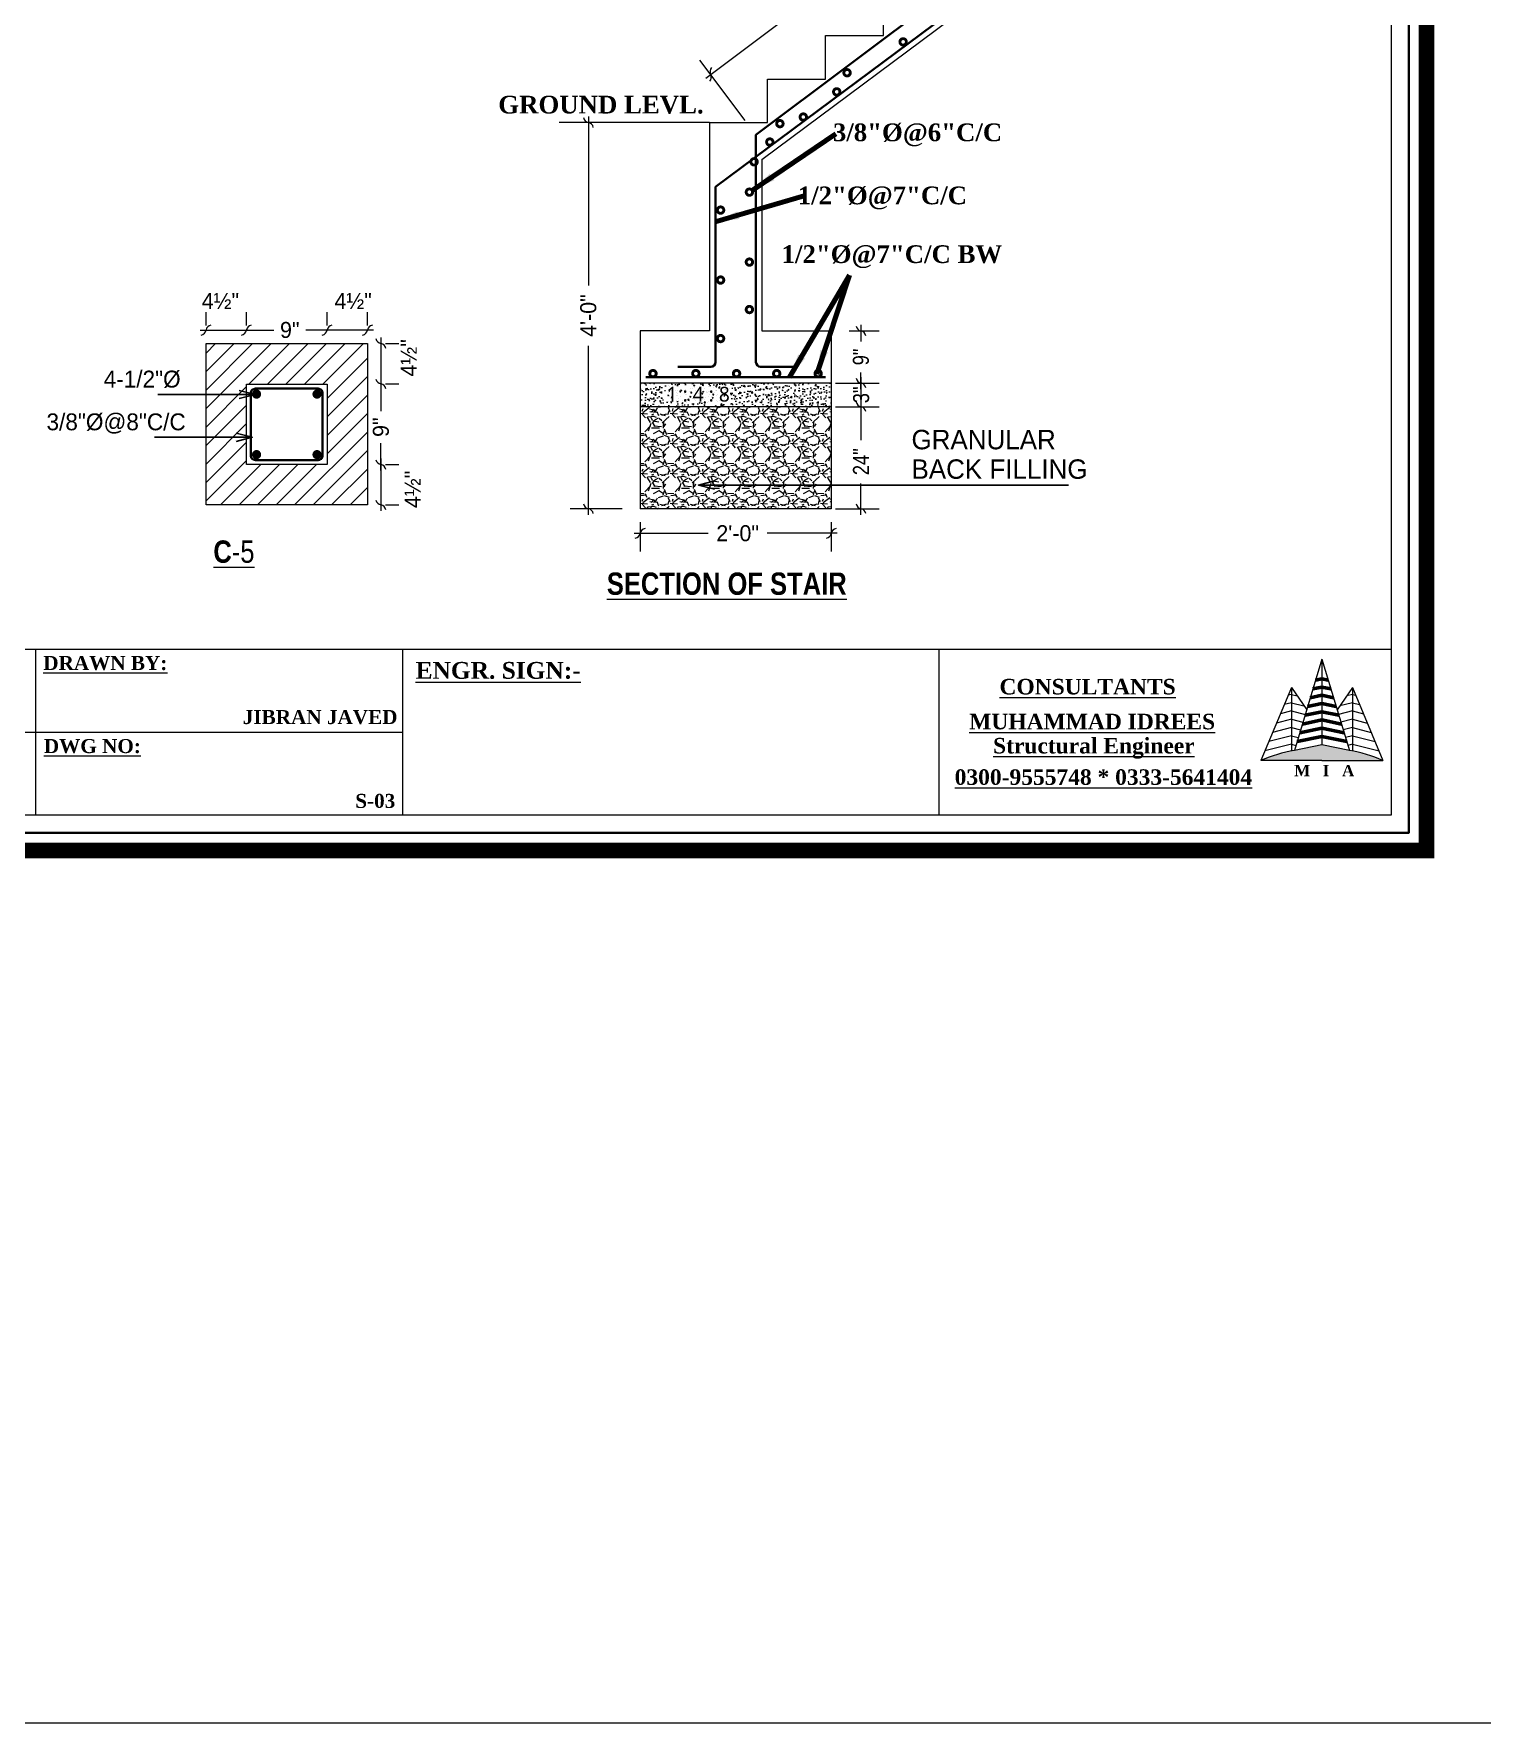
# Model space of a CAD drawing. Header units: inches. Extents: x 77090 to 90659, y -228139 to -226123.
# Drawn here: x 83281 to 84004, y -228139 to -227295 of the extents above; entities that cross this region are included whole.
import ezdxf

# ---------------------------------------------------------------- set-up
doc = ezdxf.new("R2010")
doc.units = ezdxf.units.IN
doc.header["$LTSCALE"] = 15
doc.header["$MEASUREMENT"] = 0
doc.header["$PDMODE"] = 66
doc.linetypes.add('ACAD_ISO02W100', pattern=[15, 12, -3])
doc.layers.get('0').update_dxf_attribs({"lineweight": 25})
doc.layers.get('Defpoints').update_dxf_attribs({"lineweight": 25})
for name, color, linetype, lineweight in [('DIM', 42, 'Continuous', 13), ('doted1', 30, 'ACAD_ISO02W100', 13), ('GRID', 8, 'Continuous', 13), ('HACH', 8, 'Continuous', 13), ('LAYER4', 3, 'Continuous', 5), ('level', 7, 'Continuous', 13), ('STEEL', 211, 'Continuous', 35), ('TEXTS', 41, 'Continuous', 13), ('wall', 240, 'Continuous', 13), ('walls', 5, 'Continuous', 50)]:
    doc.layers.add(name, color=color, linetype=linetype, lineweight=lineweight)
doc.styles.add('ADE', font='', dxfattribs={"height": 6})
doc.styles.get("Standard").update_dxf_attribs({"font": 'trebuc.ttf'})
doc.styles.add('style10', font='stylu.ttf', dxfattribs={"height": 12})
doc.styles.add('XFINE', font='romans.shx')
doc.styles.get('ADE').set_extended_font_data('Arial Rounded MT Bold')
doc.dimstyles.new('Standard 1', dxfattribs={"dimtxt": 9, "dimasz": 8, "dimexe": 9, "dimexo": 9, "dimgap": 3, "dimtad": 1, "dimdec": 1, "dimlfac": -1, "dimzin": 3, "dimdsep": 46, "dimlunit": 4, "dimtxsty": 'XFINE', "dimblk": 'ARCHTICK', "dimcen": 0.09, "dimdle": 9, "dimclrd": 42, "dimclre": 6, "dimclrt": 7, "dimadec": 0, "dimazin": 0, "dimtfac": 1, "dimtdec": 1, "dimtofl": 0, "dimtmove": 2, "dimatfit": 3, "dimldrblk": 'ARCHTICK', "dimfxl": 0, "dimtolj": 1, "dimtzin": 0, "dimlwd": -1, "dimlwe": -1, "dimarcsym": 0})
doc.dimstyles.new('STANDARD$7', dxfattribs={"dimtxt": 2, "dimasz": 3, "dimexe": 2, "dimexo": 1, "dimgap": 0.5, "dimtad": 3, "dimzin": 3, "dimdsep": 46, "dimlunit": 4, "dimtxsty": 'Standard', "dimcen": 0.0625, "dimclrd": 256, "dimclre": 256, "dimclrt": 256, "dimadec": 0, "dimazin": 0, "dimtfac": 1, "dimtmove": 0, "dimatfit": 3, "dimfxl": 0, "dimtolj": 1, "dimtzin": 0, "dimarcsym": 0})

# ---------------------------------------------------------------- blocks, each defined once
blk = doc.blocks.new('_Integral')
at = {"color": 0, "linetype": 'ByBlock', "lineweight": -2}
for centre, start, end in [((0.44, -0.09), 102, 168), ((-0.44, 0.09), 282, 348)]:
    blk.add_arc(centre, 0.454, start, end, dxfattribs=at)
blk = doc.blocks.new('*D50')
at = {"layer": 'Defpoints', "color": 0}
for p in [(83386.76, -227442.68), (83386.76, -227449.4), (83427.07, -227449.4)]:
    blk.add_point(p, dxfattribs=at)
at = {"layer": 'DIM'}
for p, q in [((83386.76, -227440.4), (83386.76, -227433.68)), ((83427.07, -227440.4), (83427.07, -227433.68))]:
    blk.add_line(p, q, dxfattribs=at)
at = {"layer": 'DIM', "color": 42}
for p, q in [((83383.76, -227442.68), (83400.47, -227442.68)), ((83430.07, -227442.68), (83416.35, -227442.68))]:
    blk.add_line(p, q, dxfattribs=at)
at = {"layer": 'DIM', "color": 42, "xscale": 7, "yscale": 7, "zscale": 7, "rotation": 180}
blk.add_blockref('_Integral', (83386.76, -227442.68), dxfattribs=at)
at = {"layer": 'DIM', "color": 42, "xscale": 7, "yscale": 7, "zscale": 7}
blk.add_blockref('_Integral', (83427.07, -227442.68), dxfattribs=at)
at = {"layer": 'DIM', "color": 7, "insert": (83408.41, -227442.68), "char_height": 12, "attachment_point": 5, "style": 'style10'}
blk.add_mtext('\\A1;{\\H0.66667x;9"}', dxfattribs=at)
blk = doc.blocks.new('_ArchTick')
at = {"color": 0, "linetype": 'ByBlock', "lineweight": 5, "const_width": 0.15}
blk.add_lwpolyline([(-0.5, -0.5), (0.5, 0.5)], dxfattribs=at)
blk = doc.blocks.new('*D51')
at = {"layer": 'Defpoints', "color": 0}
for p in [(83447.23, -227469.56), (83453.94, -227469.56), (83447.23, -227509.87)]:
    blk.add_point(p, dxfattribs=at)
at = {"layer": 'DIM', "color": 42}
for p, q in [((83453.94, -227466.56), (83453.94, -227483.27)), ((83453.94, -227512.87), (83453.94, -227499.14))]:
    blk.add_line(p, q, dxfattribs=at)
at = {"layer": 'DIM'}
for p, q in [((83456.23, -227469.56), (83462.94, -227469.56)), ((83456.23, -227509.87), (83462.94, -227509.87))]:
    blk.add_line(p, q, dxfattribs=at)
at = {"layer": 'DIM', "color": 42, "xscale": 7, "yscale": 7, "zscale": 7}
for p, rotation in [((83453.94, -227469.56), 90), ((83453.94, -227509.87), 270)]:
    blk.add_blockref('_Integral', p, dxfattribs=dict(at, rotation=rotation))
at = {"layer": 'DIM', "color": 7, "insert": (83453.94, -227491.2), "char_height": 12, "attachment_point": 5, "rotation": 90, "style": 'style10'}
blk.add_mtext('\\A1;{\\H0.66667x;9"}', dxfattribs=at)
blk = doc.blocks.new('*D52')
at = {"layer": 'Defpoints', "color": 0}
for p in [(83447.23, -227509.87), (83447.23, -227530.02), (83453.94, -227530.02)]:
    blk.add_point(p, dxfattribs=at)
at = {"layer": 'DIM', "color": 42}
blk.add_line((83453.94, -227506.87), (83453.94, -227533.02), dxfattribs=at)
at = {"layer": 'DIM'}
for p, q in [((83456.23, -227509.87), (83462.94, -227509.87)), ((83456.23, -227530.02), (83462.94, -227530.02))]:
    blk.add_line(p, q, dxfattribs=at)
at = {"layer": 'DIM', "color": 42, "xscale": 7, "yscale": 7, "zscale": 7}
for p, rotation in [((83453.94, -227509.87), 90), ((83453.94, -227530.02), 270)]:
    blk.add_blockref('_Integral', p, dxfattribs=dict(at, rotation=rotation))
at = {"layer": 'DIM', "color": 7, "insert": (83469.72, -227522.27), "char_height": 12, "attachment_point": 5, "rotation": 90, "style": 'style10'}
blk.add_mtext('\\A1;{\\H0.66667x;4½"}', dxfattribs=at)
blk = doc.blocks.new('*D53')
at = {"layer": 'Defpoints', "color": 0}
for p in [(83447.23, -227449.4), (83447.23, -227469.56), (83453.94, -227469.56)]:
    blk.add_point(p, dxfattribs=at)
at = {"layer": 'DIM', "color": 42}
blk.add_line((83453.94, -227446.4), (83453.94, -227472.56), dxfattribs=at)
at = {"layer": 'DIM'}
for p, q in [((83456.23, -227449.4), (83462.94, -227449.4)), ((83456.23, -227469.56), (83462.94, -227469.56))]:
    blk.add_line(p, q, dxfattribs=at)
at = {"layer": 'DIM', "color": 42, "xscale": 7, "yscale": 7, "zscale": 7}
for p, rotation in [((83453.94, -227449.4), 90), ((83453.94, -227469.56), 270)]:
    blk.add_blockref('_Integral', p, dxfattribs=dict(at, rotation=rotation))
at = {"layer": 'DIM', "color": 7, "insert": (83467.86, -227456.57), "char_height": 12, "attachment_point": 5, "rotation": 90, "style": 'style10'}
blk.add_mtext('\\A1;{\\H0.66667x;4½"}', dxfattribs=at)
blk = doc.blocks.new('*D54')
at = {"layer": 'Defpoints', "color": 0}
for p in [(83427.07, -227442.7), (83427.07, -227449.42), (83447.22, -227449.42)]:
    blk.add_point(p, dxfattribs=at)
at = {"layer": 'DIM'}
for p, q in [((83427.07, -227440.42), (83427.07, -227433.7)), ((83447.22, -227440.42), (83447.22, -227433.7))]:
    blk.add_line(p, q, dxfattribs=at)
at = {"layer": 'DIM', "color": 42}
blk.add_line((83450.22, -227442.7), (83424.07, -227442.7), dxfattribs=at)
at = {"layer": 'DIM', "color": 42, "xscale": 7, "yscale": 7, "zscale": 7, "rotation": 180}
blk.add_blockref('_Integral', (83427.07, -227442.7), dxfattribs=at)
at = {"layer": 'DIM', "color": 42, "xscale": 7, "yscale": 7, "zscale": 7}
blk.add_blockref('_Integral', (83447.22, -227442.7), dxfattribs=at)
at = {"layer": 'DIM', "color": 7, "insert": (83440.05, -227428.17), "char_height": 12, "attachment_point": 5, "style": 'style10'}
blk.add_mtext('\\A1;{\\H0.66667x;4½"}', dxfattribs=at)
blk = doc.blocks.new('*D55')
at = {"layer": 'Defpoints', "color": 0}
for p in [(83386.76, -227442.7), (83366.61, -227449.42), (83386.76, -227449.42)]:
    blk.add_point(p, dxfattribs=at)
at = {"layer": 'DIM'}
for p, q in [((83366.61, -227440.42), (83366.61, -227433.7)), ((83386.76, -227440.42), (83386.76, -227433.7))]:
    blk.add_line(p, q, dxfattribs=at)
at = {"layer": 'DIM', "color": 42}
blk.add_line((83363.61, -227442.7), (83389.76, -227442.7), dxfattribs=at)
at = {"layer": 'DIM', "color": 42, "xscale": 7, "yscale": 7, "zscale": 7, "rotation": 180}
blk.add_blockref('_Integral', (83366.61, -227442.7), dxfattribs=at)
at = {"layer": 'DIM', "color": 42, "xscale": 7, "yscale": 7, "zscale": 7}
blk.add_blockref('_Integral', (83386.76, -227442.7), dxfattribs=at)
at = {"layer": 'DIM', "color": 7, "insert": (83373.78, -227428.17), "char_height": 12, "attachment_point": 5, "style": 'style10'}
blk.add_mtext('\\A1;{\\H0.66667x;4½"}', dxfattribs=at)
blk = doc.blocks.new('*D71')
at = {"layer": 'Defpoints', "color": 0}
for p in [(83678.83, -227443.12), (83693.68, -227443.12), (83678.83, -227469.15)]:
    blk.add_point(p, dxfattribs=at)
at = {"layer": 'GRID'}
for p, q in [((83687.83, -227443.12), (83702.68, -227443.12)), ((83687.83, -227469.15), (83702.68, -227469.15))]:
    blk.add_line(p, q, dxfattribs=at)
at = {"layer": 'GRID', "color": 42}
for p, q in [((83693.68, -227440.12), (83693.68, -227448.41)), ((83693.68, -227472.15), (83693.68, -227463.85))]:
    blk.add_line(p, q, dxfattribs=at)
at = {"layer": 'GRID', "color": 42, "xscale": 7, "yscale": 7, "zscale": 7}
for p, rotation in [((83693.68, -227443.12), 90), ((83693.68, -227469.15), 270)]:
    blk.add_blockref('_Integral', p, dxfattribs=dict(at, rotation=rotation))
at = {"layer": 'GRID', "color": 7, "insert": (83693.68, -227456.13), "char_height": 12, "attachment_point": 5, "rotation": 90, "style": 'style10'}
blk.add_mtext('\\A1;{\\fTechnic|b0|i0|c2|p2;\\H0.66667x;9"}', dxfattribs=at)
blk = doc.blocks.new('*D72')
at = {"layer": 'Defpoints', "color": 0}
for p in [(83671.87, -227469.15), (83671.87, -227480.99), (83693.68, -227480.99)]:
    blk.add_point(p, dxfattribs=at)
at = {"layer": 'GRID'}
for p, q in [((83680.87, -227469.15), (83702.68, -227469.15)), ((83680.87, -227480.99), (83702.68, -227480.99))]:
    blk.add_line(p, q, dxfattribs=at)
at = {"layer": 'GRID', "color": 42}
blk.add_line((83693.68, -227466.15), (83693.68, -227483.99), dxfattribs=at)
at = {"layer": 'GRID', "color": 42, "xscale": 7, "yscale": 7, "zscale": 7}
for p, rotation in [((83693.68, -227469.15), 90), ((83693.68, -227480.99), 270)]:
    blk.add_blockref('_Integral', p, dxfattribs=dict(at, rotation=rotation))
at = {"layer": 'GRID', "color": 7, "insert": (83693.79, -227475.07), "char_height": 12, "attachment_point": 5, "rotation": 90, "style": 'style10'}
blk.add_mtext('\\A1;{\\fTechnic|b0|i0|c2|p2;\\H0.66667x;3"}', dxfattribs=at)
blk = doc.blocks.new('*D73')
at = {"layer": 'Defpoints', "color": 0, "linetype": 'ByBlock'}
for p in [(83583.4, -227339.01), (83557.52, -227531.94), (83583.4, -227531.94)]:
    blk.add_point(p, dxfattribs=at)
at = {"layer": 'GRID', "color": 42, "linetype": 'ByBlock'}
for p, q in [((83557.52, -227336.01), (83557.52, -227420.36)), ((83557.52, -227534.94), (83557.52, -227450.59))]:
    blk.add_line(p, q, dxfattribs=at)
at = {"layer": 'GRID', "linetype": 'ByBlock'}
for p, q in [((83574.4, -227339.01), (83548.52, -227339.01)), ((83574.4, -227531.94), (83548.52, -227531.94))]:
    blk.add_line(p, q, dxfattribs=at)
at = {"layer": 'GRID', "color": 42, "linetype": 'ByBlock', "xscale": 7, "yscale": 7, "zscale": 7}
for p, rotation in [((83557.52, -227339.01), 90), ((83557.52, -227531.94), 270)]:
    blk.add_blockref('_Integral', p, dxfattribs=dict(at, rotation=rotation))
at = {"layer": 'GRID', "color": 7, "linetype": 'ByBlock', "insert": (83557.52, -227435.47), "char_height": 12, "attachment_point": 5, "rotation": 90, "style": 'style10'}
blk.add_mtext('\\A1;{\\H0.66667x;4\'-0"}', dxfattribs=at)
blk = doc.blocks.new('*D75')
at = {"layer": 'Defpoints', "color": 0, "linetype": 'ByBlock'}
for p in [(83583.4, -227529.63), (83678.83, -227529.63), (83583.4, -227544.22)]:
    blk.add_point(p, dxfattribs=at)
at = {"layer": 'GRID', "linetype": 'ByBlock'}
for p, q in [((83583.4, -227538.63), (83583.4, -227553.22)), ((83678.83, -227538.63), (83678.83, -227553.22))]:
    blk.add_line(p, q, dxfattribs=at)
at = {"layer": 'GRID', "color": 42, "linetype": 'ByBlock'}
for p, q in [((83580.4, -227544.22), (83617.35, -227544.22)), ((83681.83, -227544.22), (83646.8, -227544.22))]:
    blk.add_line(p, q, dxfattribs=at)
at = {"layer": 'GRID', "color": 42, "linetype": 'ByBlock', "xscale": 7, "yscale": 7, "zscale": 7, "rotation": 180}
blk.add_blockref('_Integral', (83583.4, -227544.22), dxfattribs=at)
at = {"layer": 'GRID', "color": 42, "linetype": 'ByBlock', "xscale": 7, "yscale": 7, "zscale": 7}
blk.add_blockref('_Integral', (83678.83, -227544.22), dxfattribs=at)
at = {"layer": 'GRID', "color": 7, "linetype": 'ByBlock', "insert": (83632.08, -227544.22), "char_height": 12, "attachment_point": 5, "style": 'style10'}
blk.add_mtext('\\A1;{\\H0.66667x;2\'-0"}', dxfattribs=at)
blk = doc.blocks.new('*D76')
at = {"layer": 'Defpoints', "color": 0, "linetype": 'ByBlock'}
for p in [(83729.68, -227231.72), (83752.29, -227261.87), (83641.24, -227345.15)]:
    blk.add_point(p, dxfattribs=at)
at = {"layer": 'GRID', "linetype": 'ByBlock'}
for p, q in [((83746.89, -227254.67), (83724.28, -227224.52)), ((83635.84, -227337.95), (83613.23, -227307.81))]:
    blk.add_line(p, q, dxfattribs=at)
at = {"layer": 'GRID', "color": 42, "linetype": 'ByBlock'}
for p, q in [((83732.08, -227229.92), (83682.1, -227267.4)), ((83616.23, -227316.81), (83666.2, -227279.32))]:
    blk.add_line(p, q, dxfattribs=at)
at = {"layer": 'GRID', "color": 42, "linetype": 'ByBlock', "xscale": 7, "yscale": 7, "zscale": 7}
for p, rotation in [((83729.68, -227231.72), 36.86989764589928), ((83618.63, -227315.01), 216.8698976458993)]:
    blk.add_blockref('_Integral', p, dxfattribs=dict(at, rotation=rotation))
at = {"layer": 'GRID', "color": 7, "linetype": 'ByBlock', "insert": (83674.15, -227273.36), "char_height": 12, "attachment_point": 5, "rotation": 36.8699, "style": 'style10'}
blk.add_mtext('\\A1;{\\H0.66667x;L/3}', dxfattribs=at)
blk = doc.blocks.new('*D411')
at = {"layer": 'Defpoints', "color": 0}
for p in [(83671.87, -227480.99), (83671.87, -227531.94), (83693.68, -227531.94)]:
    blk.add_point(p, dxfattribs=at)
at = {"layer": 'GRID', "color": 42}
for p, q in [((83693.68, -227477.99), (83693.68, -227497.62)), ((83693.68, -227534.94), (83693.68, -227519.31))]:
    blk.add_line(p, q, dxfattribs=at)
at = {"layer": 'GRID'}
for p, q in [((83680.87, -227480.99), (83702.68, -227480.99)), ((83680.87, -227531.94), (83702.68, -227531.94))]:
    blk.add_line(p, q, dxfattribs=at)
at = {"layer": 'GRID', "color": 42, "xscale": 7, "yscale": 7, "zscale": 7}
for p, rotation in [((83693.68, -227480.99), 90), ((83693.68, -227531.94), 270)]:
    blk.add_blockref('_Integral', p, dxfattribs=dict(at, rotation=rotation))
at = {"layer": 'GRID', "color": 7, "insert": (83693.68, -227508.46), "char_height": 12, "attachment_point": 5, "rotation": 90, "style": 'style10'}
blk.add_mtext('\\A1;{\\fTechnic|b0|i0|c2|p2;\\H0.66667x;24"}', dxfattribs=at)

msp = doc.modelspace()

# ---------------------------------------------------------------- hatches: boundary and pattern name
at = {"layer": 'HACH', "ltscale": 10}
h = msp.add_hatch(dxfattribs=at)
h.set_pattern_fill('ANSI31', color=256, scale=52.25472, style=0)
h.set_pattern_definition([(45, (84554.653, -221139.352), (-4.6187084, 4.6187084), [])])
h.paths.add_polyline_path([(83390.66, -227504.91, -1), (83392.95, -227504.91, -1)], flags=0)
h.paths.add_polyline_path([(83420.88, -227504.91, -1), (83423.17, -227504.91, -1)], flags=0)
h.paths.add_polyline_path([(83390.66, -227474.68, -1), (83392.95, -227474.68, -1)], flags=0)
h.paths.add_polyline_path([(83420.88, -227474.68, -1), (83423.17, -227474.68, -1)], flags=0)
h.paths.add_polyline_path([(83447.23, -227449.4), (83366.6, -227449.4), (83366.6, -227530.02), (83447.23, -227530.02)])
h.paths.add_polyline_path([(83427.07, -227469.72), (83427.07, -227509.87), (83386.76, -227509.87), (83386.76, -227469.72)])
h = msp.add_hatch(dxfattribs=at)
h.set_pattern_fill('GRAVEL', color=256, scale=15, style=0)
h.set_pattern_definition([(228.0128, (10.8, -23.4422), (-119.9999734824, -135.000020124), [2.01804, -199.78632]), (184.9697, (9.45, -24.94216), (180.0000157728, 14.9998696051), [3.46302, -342.838875]), (132.5104, (6, -25.2422), (149.9998607752, -165.000130108), [2.44182, -241.74048]), (267.2737, (0.15, -28.99216), (14.999940266, 300.0000044246), [3.15357, -312.20337]), (292.8337, (0, -32.14216), (-75.0001485816, 179.9999461767), [3.092325, -306.140595]), (357.2737, (1.2, -34.99216), (-300.0000044246, 14.999940266), [3.15357, -312.20337]), (37.6942, (4.35, -35.14216), (-195.0001101843, -149.9998560774), [4.170435, -412.872735]), (72.2553, (7.65, -32.59216), (105.0001614406, 329.9999434686), [3.93732, -389.794815]), (121.4296, (8.85, -28.84216), (-120.0001235126, 194.9999255474), [3.16425, -313.261095]), (175.2364, (7.2, -26.1422), (165.000014195, -14.99987299), [3.61248, -177.011445]), (222.3974, (3.6, -25.84216), (-180.0001102661, -164.9998812302), [4.67172, -462.500625]), (138.8141, (15, -29.1422), (-105.000044202, 89.9999597), [1.594515, -157.85766]), (171.4692, (13.8, -28.09216), (194.9999742722, -30.0001186506), [3.033555, -300.322665]), (225, (10.8, -27.642), (-2e-15, -15.00000464), [2.121315, -19.09188]), (203.1986, (9.75, -25.8422), (74.99999596, 30.000019879), [1.14237, -113.094225]), (291.8014, (8.7, -26.2922), (-14.999998658, 45.000004095), [1.615545, -79.16193]), (30.9638, (9.3, -27.7922), (44.999970334, 30.000037253), [2.623935, -84.840345]), (161.5651, (11.55, -26.442), (30.00000652, -14.99997605), [1.897365, -45.536805]), (16.3895, (0, -26.29216), (150.0000329762, 44.9998906473), [2.658, -263.142675]), (70.3462, (2.55, -25.5422), (-59.9999287106, -165.000032034), [2.229915, -220.76112]), (293.1986, (11.55, -23.4422), (-30.000019879, 74.99999596), [2.284725, -111.95187]), (343.6105, (12.45, -25.54216), (-150.0000329762, 44.9998906473), [2.658, -263.142675]), (339.444, (0, -35.5922), (-75.000027668, 29.999939946), [2.5632, -125.59686]), (294.7751, (2.4, -36.4922), (-74.9998828387, 165.0000513276), [2.14767, -212.619645]), (66.8014, (11.7, -38.4422), (30.000019879, 74.99999596), [2.284725, -111.95187]), (17.354, (12.6, -36.3422), (-195.0000302865, -59.999917534), [2.514465, -248.93136]), (69.444, (4.35, -38.4422), (-29.999939946, -75.000027668), [1.2816, -126.87846]), (101.3099, (10.8, -38.4422), (-14.999964482, 60.000011283), [0.76485, -75.720435]), (165.9638, (10.65, -37.692), (45.00000819, -14.99997086), [3.092325, -58.75425]), (186.009, (7.65, -36.94216), (149.9999962636, 14.9999897622), [2.86575, -283.708845]), (303.6901, (9.3, -29.142), (-15.00002002, 29.99999337), [2.16333, -51.919935]), (353.1572, (10.5, -30.94216), (254.9999904822, -30.0001199689), [3.77691, -373.913445]), (60.9454, (14.25, -31.3922), (-60.000000408, -105.0000057685), [1.54434, -152.89011]), (90, (15, -30.042), (-15, 15), [0.9, -14.1]), (120.2564, (7.35, -36.4922), (59.999923302, -105.000036838), [2.08386, -206.3028]), (48.0128, (6.3, -34.6922), (119.9999734824, 135.000020124), [4.03608, -197.76828]), (0, (9, -31.692), (15, 15), [3.9, -11.1]), (325.3048, (12.9, -31.6922), (-149.9999138848, 105.000129144), [2.37171, -234.79911]), (254.0546, (14.85, -33.0422), (-14.99999834, -60.0000019), [2.18403, -107.01762]), (207.646, (14.25, -35.14216), (-284.9999371077, -150.0001156975), [3.555975, -352.04211]), (175.4261, (11.1, -36.79216), (-195.0000083747, 14.9999220174), [3.761985, -372.43611])])
h.paths.add_polyline_path([(83678.83, -227480.99), (83583.4, -227480.99), (83583.4, -227531.94), (83678.83, -227531.94)])
at = {"layer": 'level'}
h = msp.add_hatch(dxfattribs=at)
h.set_pattern_fill('AR-CONC', color=256, scale=0.767932, style=0)
h.set_pattern_definition([(50, (74987.986, -230800.2936), (5.5080722, -0.4818939), [0.5759492, -6.335441]), (355, (74987.986, -230800.2936), (-1.0655162, 5.776326), [0.4607593, -5.0683528]), (100.4514, (74988.445, -230800.334), (4.44256, 5.2944286), [0.4894815, -5.3842964]), (46.1842, (74987.986, -230798.758), (8.195688, -1.271074), [0.863924, -9.5031615]), (96.6356, (74988.669, -230798.864), (7.177576, 7.480565), [0.734222, -8.076443]), (351.1842, (74987.986, -230798.758), (7.1775705, 7.480571), [0.691139, -7.602529]), (21, (74988.754, -230799.1417), (4.5838417, -3.0918403), [0.5759492, -6.335441]), (326, (74988.754, -230799.1417), (1.868497, 5.568661), [0.4607593, -5.0683528]), (71.4514, (74989.136, -230799.3993), (6.4523405, 2.4768157), [0.4894815, -5.3842964]), (37.5, (74987.986, -230800.2936), (0.09337945, 2.55639925), [0, -5.0069182, 0, -5.145146, 0, -5.0875511]), (7.5, (74987.986, -230800.2936), (2.0201958, 3.0288147), [0, -2.9335012, 0, -4.8917284, 0, -1.9390289]), (327.5, (74986.2736, -230800.2936), (4.0993946, -0.17320613), [0, -1.9198306, 0, -5.9898715, 0, -7.9480987]), (317.5, (74985.5056, -230800.2936), (4.4784746, 0.7687384), [0, -2.4957798, 0, -3.977889, 0, -5.644302])])
h.paths.add_polyline_path([(83678.83, -227469.15), (83583.4, -227469.15), (83583.4, -227480.99), (83678.83, -227480.99)])
h.paths.add_polyline_path([(83612.27, -227480.4), (83650.39, -227480.4), (83650.39, -227469.11), (83612.27, -227469.11)], flags=9)
at = {"layer": 'walls', "ltscale": 2}
msp.add_hatch(color=256, dxfattribs=at).paths.add_polyline_path([(83954.37, -227657.69, 0.05696), (83937.6, -227652.64), (83923.88, -227649.8), (83910.16, -227652.64, 0.05696), (83893.4, -227657.69), (83923.88, -227657.69)])

# ---------------------------------------------------------------- linework, layer by layer
at = {"lineweight": 5}
for p, q in [((83281.44, -227602.06), (83281.44, -227685.03)), ((83732.53, -227602.06), (83732.53, -227685.03)), ((83052.24, -227643.54), (83464.67, -227643.54))]:
    msp.add_line(p, q, dxfattribs=at)
at = {"layer": 'doted1', "linetype": 'ByBlock', "ltscale": 0.3, "const_width": 7.79}
msp.add_lwpolyline([(82395.43, -227702.72), (82395.43, -226585.45), (83976.07, -226585.45), (83976.07, -227702.72)], close=True, dxfattribs=at)
at = {"layer": 'HACH', "ltscale": 10}
msp.add_lwpolyline([(77090.12, -226123.43), (90659.33, -226123.43), (90659.33, -228138.59), (77090.12, -228138.59)], close=True, dxfattribs=at)
at = {"layer": 'LAYER4'}
for points in [[(83447.23, -227530.02), (83366.6, -227530.02), (83366.6, -227449.4), (83447.23, -227449.4)], [(83386.76, -227469.72), (83427.07, -227469.72), (83427.07, -227509.87), (83386.76, -227509.87)]]:
    msp.add_lwpolyline(points, close=True, dxfattribs=at)
at = {"layer": 'level'}
for p, q in [((82413.12, -227602.06), (83958.37, -227602.06)), ((83464.67, -227602.06), (83464.67, -227685.03))]:
    msp.add_line(p, q, dxfattribs=at)
at = {"layer": 'level', "linetype": 'ByBlock', "lineweight": 35, "ltscale": 0.1}
msp.add_lwpolyline([(82404.27, -227693.88), (82404.27, -226594.3), (83967.22, -226594.3), (83967.22, -227693.88)], close=True, dxfattribs=at)
at = {"layer": 'level', "ltscale": 0.25}
msp.add_lwpolyline([(82413.12, -227685.03), (82413.12, -226603.14), (83958.37, -226603.14), (83958.37, -227685.03)], close=True, dxfattribs=at)
at = {"layer": 'STEEL'}
for p, q in [((83620.99, -227371.18), (83883.23, -227175.94)), ((83641.24, -227345.15), (83752.29, -227261.87)), ((83641.24, -227345.15), (83641.24, -227458.71)), ((83620.99, -227371.18), (83620.99, -227458.71)), ((83602.19, -227461.02), (83618.69, -227461.02)), ((83643.54, -227461.02), (83660.03, -227461.02)), ((83675.94, -227466.25), (83586.29, -227466.25))]:
    msp.add_line(p, q, dxfattribs=at)
for points, const_width in [([(83714.01, -227298.73, 1), (83715.45, -227298.73, 1)], 3.21), ([(83686.01, -227314.16, 1), (83687.45, -227314.16, 1)], 3.21), ([(83680.84, -227323.69, 1), (83682.29, -227323.69, 1)], 3.21), ([(83664.13, -227336.29, 1), (83665.58, -227336.29, 1)], 3.21), ([(83652.46, -227339.59, 1), (83653.9, -227339.59, 1)], 3.21), ([(83647.42, -227348.76, 1), (83648.86, -227348.76, 1)], 3.21), ([(83639.56, -227358.66, 1), (83641, -227358.66, 1)], 3.21), ([(83637.22, -227373.8, 1), (83638.67, -227373.8, 1)], 3.21), ([(83622.83, -227382.77, 1), (83624.28, -227382.77, 1)], 3.21), ([(83637.22, -227408.74, 1), (83638.67, -227408.74, 1)], 3.21), ([(83622.83, -227417.71, 1), (83624.28, -227417.71, 1)], 3.21), ([(83637.22, -227432.43, 1), (83638.67, -227432.43, 1)], 3.21), ([(83622.83, -227446.93, 1), (83624.28, -227446.93, 1)], 3.21), ([(83589.07, -227464.43, 1), (83590.52, -227464.43, 1)], 3.21), ([(83610.5, -227464.43, 1), (83611.94, -227464.43, 1)], 3.21), ([(83630.82, -227464.43, 1), (83632.27, -227464.43, 1)], 3.21), ([(83650.86, -227464.43, 1), (83652.31, -227464.43, 1)], 3.21), ([(83671.57, -227464.43, 1), (83673.01, -227464.43, 1)], 3.21), ([(83392.95, -227474.68, -1), (83390.66, -227474.68, -1)], 2.29), ([(83420.88, -227474.68, 1), (83423.17, -227474.68, 1)], 2.29), ([(83392.95, -227504.91, 1), (83390.66, -227504.91, 1)], 2.29), ([(83420.88, -227504.91, -1), (83423.17, -227504.91, -1)], 2.29)]:
    msp.add_lwpolyline(points, format="xyb", close=True, dxfattribs=dict(at, const_width=const_width))
msp.add_lwpolyline([(83391.24, -227471.96), (83422.59, -227471.96, -0.414214), (83424.83, -227474.2), (83424.83, -227505.39, -0.414214), (83422.59, -227507.63), (83391.24, -227507.63, -0.414214), (83389, -227505.39), (83389, -227474.2, -0.414214)], format="xyb", close=True, dxfattribs=at)
for centre, start, end in [((83618.69, -227458.71), 270, 0), ((83643.54, -227458.71), 180, 270)]:
    msp.add_arc(centre, 2.3, start, end, dxfattribs=at)
at = {"layer": 'wall', "ltscale": 10}
for p, q in [((83644.13, -227357.45), (83888.05, -227175.94)), ((83704.86, -227295.63), (83704.86, -227273.94)), ((83675.94, -227317.32), (83675.94, -227295.63)), ((83675.94, -227295.63), (83704.86, -227295.63)), ((83647.02, -227339.01), (83647.02, -227317.32)), ((83647.02, -227317.32), (83675.94, -227317.32)), ((83618.1, -227339.01), (83542.91, -227339.01)), ((83618.1, -227339.01), (83647.02, -227339.01)), ((83618.1, -227339.01), (83618.1, -227443.12)), ((83644.13, -227357.45), (83644.13, -227443.12)), ((83618.1, -227443.12), (83583.4, -227443.12)), ((83583.4, -227443.12), (83583.4, -227531.94)), ((83644.13, -227443.12), (83678.83, -227443.12)), ((83678.83, -227443.12), (83678.83, -227531.94)), ((83678.83, -227469.15), (83583.4, -227469.15)), ((83678.83, -227480.99), (83583.4, -227480.99)), ((83678.83, -227531.94), (83583.4, -227531.94))]:
    msp.add_line(p, q, dxfattribs=at)
at = {"layer": 'wall'}
for p, q in [((83923.88, -227607.03), (83910.16, -227652.64)), ((83923.88, -227607.03), (83937.6, -227652.64)), ((83923.88, -227607.03), (83923.88, -227649.8)), ((83908.64, -227621.24), (83893.4, -227657.69)), ((83908.64, -227621.24), (83916.26, -227632.36)), ((83908.64, -227621.24), (83908.64, -227652.93)), ((83939.13, -227621.24), (83931.5, -227632.36)), ((83939.13, -227621.24), (83954.37, -227657.69)), ((83939.13, -227621.24), (83939.13, -227652.93)), ((83939.13, -227621.24), (83939.13, -227652.93)), ((83908.64, -227628.82), (83905.09, -227629.72)), ((83908.64, -227624.67), (83907.03, -227625.07)), ((83908.64, -227624.67), (83911.48, -227625.39)), ((83908.64, -227628.82), (83914.92, -227630.41)), ((83939.13, -227628.82), (83932.84, -227630.41)), ((83939.13, -227624.67), (83936.28, -227625.39)), ((83939.13, -227624.67), (83940.73, -227625.07)), ((83939.13, -227628.82), (83942.67, -227629.72)), ((83908.64, -227637.12), (83901.21, -227639)), ((83908.64, -227632.97), (83903.15, -227634.36)), ((83908.64, -227632.97), (83915.55, -227634.72)), ((83908.64, -227637.12), (83914.39, -227638.58)), ((83939.13, -227632.97), (83932.21, -227634.72)), ((83939.13, -227637.12), (83933.37, -227638.58)), ((83939.13, -227632.97), (83944.61, -227634.36)), ((83939.13, -227637.12), (83946.55, -227639)), ((83908.64, -227645.43), (83897.33, -227648.29)), ((83908.64, -227641.28), (83899.27, -227643.64)), ((83908.64, -227641.28), (83913.23, -227642.44)), ((83908.64, -227645.43), (83912.07, -227646.29)), ((83939.13, -227641.28), (83934.54, -227642.44)), ((83939.13, -227645.43), (83935.7, -227646.29)), ((83939.13, -227641.28), (83948.49, -227643.64)), ((83939.13, -227645.43), (83950.44, -227648.29)), ((83908.64, -227649.58), (83895.39, -227652.93)), ((83908.64, -227649.58), (83910.91, -227650.15)), ((83923.88, -227649.8), (83910.16, -227652.64)), ((83937.6, -227652.64), (83923.88, -227649.8)), ((83939.13, -227649.58), (83936.86, -227650.15)), ((83939.13, -227649.58), (83952.38, -227652.93)), ((83923.88, -227657.69), (83893.4, -227657.69)), ((83923.88, -227657.69), (83954.37, -227657.69))]:
    msp.add_line(p, q, dxfattribs=at)
for start, end in [(100.25324, 113.29342), (66.70658, 79.74676)]:
    msp.add_arc((83923.88, -227728.5), 77.09, start, end, dxfattribs=at)
at = {"layer": 'walls', "ltscale": 2}
for p, q in [((83923.88, -227621.02), (83919.39, -227621.95)), ((83923.88, -227616.91), (83920.71, -227617.57)), ((83923.88, -227616.91), (83927.05, -227617.57)), ((83923.88, -227621.02), (83928.37, -227621.95)), ((83923.88, -227629.24), (83916.75, -227630.72)), ((83923.88, -227625.13), (83918.07, -227626.33)), ((83923.88, -227625.13), (83929.69, -227626.33)), ((83923.88, -227629.24), (83931.01, -227630.72)), ((83923.88, -227637.46), (83914.12, -227639.49)), ((83923.88, -227633.35), (83915.44, -227635.1)), ((83923.88, -227633.35), (83932.33, -227635.1)), ((83923.88, -227637.46), (83933.65, -227639.49)), ((83923.88, -227645.69), (83911.48, -227648.25)), ((83923.88, -227641.58), (83912.8, -227643.87)), ((83923.88, -227641.58), (83934.97, -227643.87)), ((83923.88, -227645.69), (83936.29, -227648.25))]:
    msp.add_line(p, q, dxfattribs=at)

# ---------------------------------------------------------------- texts
at = {"layer": 'TEXTS', "style": 'style10'}
for s, height, p in [('4-1/2"%%C', 8.424, (83315.47, -227471.38)), ('3/8"%%C@8"C/C ', 8.424, (83286.93, -227492.75)), ('GRANULAR', 9.698, (83718.9, -227502.24)), ('BACK FILLING ', 9.6976, (83718.9, -227516.98))]:
    msp.add_text(s, height=height, dxfattribs=at).set_placement(p)
at = {"layer": 'TEXTS'}
msp.add_text('1 : 4 : 8', height=7.374, dxfattribs=at).set_placement((83596.57, -227478.4))
for s, insert, char_height, width, attachment_point, style in [('{\\fTimes New Roman|b1|i0|c0|p18;GROUND LEVL.}', (83615.11, -227325.65), 8.8574, 348.3587, 3, 'style10'), ('{\\fTimes New Roman|b1|i0|c0|p18;3/8"%%c@6"C/C}', (83764.19, -227339.5), 8.8574, 348.3587, 3, 'style10'), ('{\\fTimes New Roman|b1|i0|c0|p18;1/2"%%C@7"C/C}', (83746.65, -227371), 8.8574, 348.3587, 3, 'style10'), ('{\\fTimes New Roman|b1|i0|c0|p18;1/2"%%C@7"C/C BW}', (83764.22, -227400.34), 8.8574, 348.3587, 3, 'style10'), ('{\\fTimes New Roman|b1|i0|c0|p18;M   I   A}', (83910, -227659.95), 5.5908, 228.2982, 1, 'ADE')]:
    msp.add_mtext(s, dxfattribs=dict(at, insert=insert, char_height=char_height, width=width, attachment_point=attachment_point, style=style))
at = {"layer": 'TEXTS', "linetype": 'ByBlock', "char_height": 11.1384, "width": 737.9986, "attachment_point": 1, "style": 'ADE'}
for s, insert in [('{\\fTechnic|b1|i0|c2|p2;\\LC\\fTechnic|b0|i0|c2|p2;-5}', (83370.25, -227547.79)), ('{\\fTechnic|b1|i0|c2|p2;\\LSECTION OF STAIR}', (83566.74, -227563.79))]:
    msp.add_mtext(s, dxfattribs=dict(at, insert=insert))
at = {"layer": 'TEXTS'}
for s, insert, char_height, width, attachment_point in [('{\\fTimes New Roman|b1|i0|c0|p18;\\LDRAWN BY:}', (83285.31, -227605.49), 6.9984, 89.9793, 1), ('{\\fTimes New Roman|b1|i0|c0|p18;\\LENGR. SIGN:-}', (83471.26, -227608.48), 8.3981, 98.9375, 1), ('{\\fTimes New Roman|b1|i0|c0|p18;\\LCONSULTANTS}', (83762.85, -227620.87), 7.765, 278.0882, 4), ('{\\fTimes New Roman|b1|i0|c0|p18;JIBRAN JAVED}', (83384.96, -227632.48), 6.9984, 141.5097, 1), ('{\\fTimes New Roman|b1|i0|c0|p18;\\LMUHAMMAD IDREES}', (83747.73, -227638.3), 7.765, 278.0882, 4), ('{\\fTimes New Roman|b1|i0|c0|p18;\\LDWG NO:}', (83285.6, -227646.98), 6.9984, 89.9793, 1), ('{\\fTimes New Roman|b1|i0|c0|p18;\\LStructural Engineer}', (83759.65, -227651.61), 7.765, 278.0882, 4), ('{\\fTimes New Roman|b1|i0|c0|p18;\\L0300-9555748 * 0333-5641404}', (83740.47, -227666.04), 7.765, 278.0882, 4), ('\\pt254;{\\fTimes New Roman|b1|i0|c0|p18;S-03}', (83441.12, -227674.38), 6.9984, 141.5097, 1)]:
    msp.add_mtext(s, dxfattribs=dict(at, insert=insert, char_height=char_height, width=width, attachment_point=attachment_point))

# ---------------------------------------------------------------- dimensions: what is measured, and where the dimension line sits
at = {"layer": 'DIM'}
for base, p1, p2, angle, text, picture, middle in [((83386.76, -227442.7), (83366.61, -227449.42), (83386.76, -227449.42), 180, '{\\H0.66667x;4½"}', '*D55', (83373.78, -227428.17)), ((83453.94, -227469.56), (83447.23, -227449.4), (83447.23, -227469.56), 90, '{\\H0.66667x;4½"}', '*D53', (83467.86, -227456.57)), ((83453.94, -227469.56), (83447.23, -227509.87), (83447.23, -227469.56), 270, '{\\H0.66667x;9"}', '*D51', (83453.94, -227491.2)), ((83453.94, -227530.02), (83447.23, -227509.87), (83447.23, -227530.02), 90, '{\\H0.66667x;4½"}', '*D52', (83469.72, -227522.27))]:
    dim = msp.add_linear_dim(base=base, p1=p1, p2=p2, angle=angle, text=text, dimstyle='Standard 1', override={"dimasz": 7, "dimtxsty": 'style10', "dimblk1": 'Integral', "dimblk2": 'Integral', "dimsah": 1, "dimdle": 3, "dimclre": 256}, dxfattribs=at)
    dim.commit()
    dim.dimension.update_dxf_attribs({"geometry": picture, "text_midpoint": middle, "dimtype": 128})
for base, p1, p2, text, picture, middle in [((83427.07, -227442.7), (83447.22, -227449.42), (83427.07, -227449.42), '{\\H0.66667x;4½"}', '*D54', (83440.05, -227428.17)), ((83386.76, -227442.68), (83427.07, -227449.4), (83386.76, -227449.4), '{\\H0.66667x;9"}', '*D50', (83408.41, -227442.68))]:
    dim = msp.add_linear_dim(base=base, p1=p1, p2=p2, text=text, dimstyle='Standard 1', override={"dimasz": 7, "dimtxsty": 'style10', "dimblk1": 'Integral', "dimblk2": 'Integral', "dimsah": 1, "dimdle": 3, "dimclre": 256}, dxfattribs=at)
    dim.commit()
    dim.dimension.update_dxf_attribs({"geometry": picture, "text_midpoint": middle, "dimtype": 128})
at = {"layer": 'GRID', "linetype": 'ByBlock'}
dim = msp.add_aligned_dim(p1=(83641.24, -227345.15), p2=(83752.29, -227261.87), distance=37.68, text='{\\H0.66667x;L/3}', dimstyle='Standard 1', override={"dimasz": 7, "dimtad": 0, "dimtxsty": 'style10', "dimblk1": 'Integral', "dimblk2": 'Integral', "dimsah": 1, "dimdle": 3, "dimclre": 256}, dxfattribs=at)
dim.commit()
dim.dimension.update_dxf_attribs({"geometry": '*D76', "text_midpoint": (83674.15, -227273.36)})
dim = msp.add_linear_dim(base=(83557.52, -227531.94), p1=(83583.4, -227339.01), p2=(83583.4, -227531.94), angle=90, text='{\\H0.66667x;4\'-0"}', dimstyle='Standard 1', override={"dimasz": 7, "dimtad": 0, "dimtxsty": 'style10', "dimblk1": 'Integral', "dimblk2": 'Integral', "dimsah": 1, "dimdle": 3, "dimclre": 256}, dxfattribs=at)
dim.commit()
dim.dimension.update_dxf_attribs({"geometry": '*D73', "text_midpoint": (83557.52, -227435.47)})
at = {"layer": 'GRID'}
for base, p1, p2, text, picture, middle in [((83693.68, -227443.12), (83678.83, -227469.15), (83678.83, -227443.12), '{\\fTechnic|b0|i0|c2|p2;\\H0.66667x;9"}', '*D71', (83693.68, -227456.13)), ((83693.68, -227480.99), (83671.87, -227469.15), (83671.87, -227480.99), '{\\fTechnic|b0|i0|c2|p2;\\H0.66667x;3"}', '*D72', (83693.79, -227475.07)), ((83693.68, -227531.94), (83671.87, -227480.99), (83671.87, -227531.94), '{\\fTechnic|b0|i0|c2|p2;\\H0.66667x;24"}', '*D411', (83693.68, -227508.46))]:
    dim = msp.add_linear_dim(base=base, p1=p1, p2=p2, angle=90, text=text, dimstyle='Standard 1', override={"dimasz": 7, "dimtxsty": 'style10', "dimblk1": 'Integral', "dimblk2": 'Integral', "dimsah": 1, "dimdle": 3, "dimclre": 256}, dxfattribs=at)
    dim.commit()
    dim.dimension.update_dxf_attribs({"geometry": picture, "text_midpoint": middle, "dimtype": 128})
at = {"layer": 'GRID', "linetype": 'ByBlock'}
dim = msp.add_linear_dim(base=(83583.4, -227544.22), p1=(83678.83, -227529.63), p2=(83583.4, -227529.63), text='{\\H0.66667x;2\'-0"}', dimstyle='Standard 1', override={"dimasz": 7, "dimtad": 0, "dimtxsty": 'style10', "dimblk1": 'Integral', "dimblk2": 'Integral', "dimsah": 1, "dimdle": 3, "dimclre": 256}, dxfattribs=at)
dim.commit()
dim.dimension.update_dxf_attribs({"geometry": '*D75', "text_midpoint": (83632.08, -227544.22), "dimtype": 128})

# ---------------------------------------------------------------- leaders
at = {"layer": 'TEXTS'}
for points, override in [([(83639.34, -227372.91), (83681.07, -227344.71)], {"dimtxt": 9, "dimasz": 12, "dimexe": 0, "dimexo": 7.3125, "dimgap": 0.09, "dimtad": 0, "dimdec": 3, "dimzin": 0, "dimcen": 0.5, "dimtdec": 3, "dimtofl": 0, "dimlwd": 65535, "dimlwe": 65535}), ([(83620.85, -227388.69), (83665.37, -227375.68)], {"dimtxt": 9, "dimasz": 12, "dimexe": 0, "dimexo": 7.3125, "dimgap": 0.09, "dimtad": 0, "dimdec": 3, "dimzin": 0, "dimcen": 0.5, "dimtdec": 3, "dimtofl": 0, "dimlwd": 65535, "dimlwe": 65535}), ([(83657.94, -227466.25), (83688, -227415.27)], {"dimtxt": 9, "dimasz": 12, "dimexe": 0, "dimexo": 7.3125, "dimgap": 0.09, "dimtad": 0, "dimdec": 3, "dimzin": 0, "dimcen": 0.5, "dimtdec": 3, "dimtofl": 0, "dimlwd": 65535, "dimlwe": 65535}), ([(83671.55, -227464.64), (83688, -227415.27)], {"dimtxt": 9, "dimasz": 12, "dimexe": 0, "dimexo": 7.3125, "dimgap": 0.09, "dimtad": 0, "dimdec": 3, "dimzin": 0, "dimcen": 0.5, "dimtdec": 3, "dimtofl": 0, "dimlwd": 65535, "dimlwe": 65535}), ([(83391.11, -227474.88), (83342.58, -227474.88)], {"dimtxt": 8, "dimasz": 8, "dimexe": 3, "dimexo": 3, "dimgap": 0.09, "dimtad": 0, "dimdec": 3, "dimzin": 0, "dimcen": 3, "dimdle": 3, "dimclrd": 0, "dimclre": 0, "dimclrt": 0, "dimtdec": 3, "dimtmove": 1, "dimldrblk": 'Open30', "dimfrac": 1}), ([(83389.67, -227496.25), (83340.78, -227496.25)], {"dimtxt": 8, "dimasz": 8, "dimexe": 3, "dimexo": 3, "dimgap": 0.09, "dimtad": 0, "dimdec": 3, "dimzin": 0, "dimcen": 3, "dimdle": 3, "dimclrd": 0, "dimclre": 0, "dimclrt": 0, "dimtdec": 3, "dimtmove": 1, "dimldrblk": 'Open30', "dimfrac": 1}), ([(83612.51, -227520.11), (83797.25, -227520.11)], {"dimtxt": 8, "dimasz": 8, "dimexe": 3, "dimexo": 3, "dimgap": 0.09, "dimtad": 0, "dimdec": 3, "dimzin": 0, "dimcen": 3, "dimdle": 3, "dimclrd": 0, "dimclre": 0, "dimclrt": 0, "dimtdec": 3, "dimtmove": 1, "dimldrblk": 'Open30', "dimfrac": 1})]:
    msp.add_leader(points, dimstyle='STANDARD$7', override=override, dxfattribs=at)

doc.saveas('drawing.dxf')
